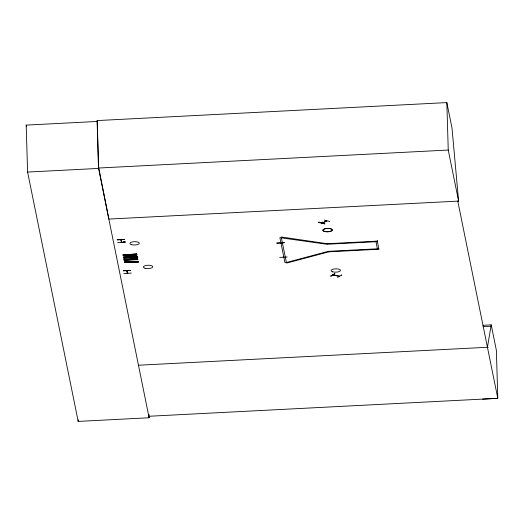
<?xml version="1.0" encoding="UTF-8"?>
<svg xmlns="http://www.w3.org/2000/svg" width="524" height="524" viewBox="0 0 524 524"><rect width="100%" height="100%" fill="white"/><g stroke="black" fill="none" stroke-linecap="round" stroke-linejoin="round"><path stroke-width="0.79" d="M124.666 239.468L117.127 239.822L124.647 239.435M123.107 254.638L123.153 254.985L136.744 254.337L136.698 254.009L123.147 254.965M123.212 255.417L136.81 254.703L136.849 255.057L123.219 255.365L123.264 255.699M123.245 255.588L136.849 255.037M123.605 257.199L137.196 256.485L123.592 257.12M123.579 256.963L123.625 257.31L137.216 256.655L137.17 256.315L123.625 257.291M123.736 258.024L123.69 257.677L123.736 258.005L137.281 257.048L123.703 257.834L137.321 257.382M124.024 259.242L137.661 258.863L124.07 259.504M124.168 260.061L137.773 259.583L124.155 260.048M124.181 260.238L124.142 259.891L137.76 259.419M124.535 261.751L138.172 261.378L124.581 262.033M136.725 254.16L123.12 254.795L136.692 254.042M137.648 258.705L124.044 259.334M137.615 258.594L137.661 258.882M137.773 259.577L137.727 259.242M138.231 261.817L124.653 262.419L138.284 262.105M333.742 275.087L332.956 275.061L339.251 276.286M487.438 347.274L491.198 324.854L483.023 325.273M127.26 273.063C129.232 274.045 124.941 266.611 127.378 273.273M280.825 243.241L280.451 243.234L280.707 242.979M318.867 222.451L319.109 221.96L318.867 222.471L324.972 223.892L319.064 222.327M120.756 239.841C121.037 238.269 122 246.765 121.044 239.769M121.24 242.199L121.575 242.186M330.985 276.083L335.026 273.816L330.677 276.115L334.666 273.744M321.952 223.093L322.483 222.851M322.614 222.955L322.614 222.242M326.387 221.194L326.714 220.892L322.018 223.041M326.917 220.984L322.312 223.113M378.826 248.736L328.718 251.317L328.823 251.834L327.998 251.422L286.399 262.511L281.336 237.575L281.978 237.09L327.173 243.712L377.287 241.138L378.931 249.254L328.823 251.834L287.218 262.924L284.938 262.589L279.875 237.647L326.531 244.197L327.173 243.712L327.277 244.23L377.391 241.656L377.372 241.066M322.64 222.936L322.299 222.196M338.753 276.194L339.349 276.292M337.508 277.412L341.504 275.034M324.159 220.028L329.766 221.58M283.628 256.957L283.333 257.219M333.094 274.962L339.486 276.214M482.597 399.137L497.8 398.319L457.779 201.131L458.605 201.085L452.016 128.111L446.834 102.593L97.091 120.579L98.505 168.42L27.595 172.069L26.2 125.105L97.117 121.457M457.786 201.164L458.611 201.124L448.243 150.041L98.499 168.034L149.111 417.766L78.2 421.407L27.595 172.069M458.605 201.085L108.854 219.078L98.604 167.117L97.222 120.546M122.95 241.964L125.203 241.852L125.243 242.389L117.703 242.612M122.95 242.016L125.21 241.898M483.069 326.642L491.237 326.223M138.519 365.221L488.263 347.229M148.875 416.266L497.8 398.319L496.379 350.379L491.198 324.854M284.329 242.71L276.816 243.169M276.81 243.077L284.309 242.651M279.705 257.395L287.231 257.015M123.251 270.731L130.784 270.45L123.264 270.816M126.86 270.882L127.155 270.626M131.282 273.096L123.782 273.58M123.232 255.529L136.81 254.723M123.684 257.71L137.275 257.094M124.129 259.924L137.72 259.308M138.153 261.26L124.548 261.843L138.166 261.371M322.398 222.87L322.411 222.183M341.412 275.067L341.772 275.139M377.365 248.815L375.911 241.138M26.2 125.105L26.527 126.71M446.834 102.593L448.243 150.041M377.267 240.549L377.287 241.138M326.17 220.65L326.183 221.135M281.322 236.986L281.336 237.575M149.019 414.523L149.111 417.766M103.673 193.553L103.687 193.946M78.148 419.789L78.2 421.407M124.679 262.57L138.264 261.993L124.666 262.576M145.01 268.242A4.703 1.67 -1.7 0 0 152.707 267.096A4.703 1.67 -1.7 0 0 146.55 265.36A4.703 1.67 -1.7 0 0 145.01 268.242M131.517 244.682A4.703 1.67 -1.7 0 0 139.214 243.536A4.703 1.67 -1.7 0 0 133.057 241.8A4.703 1.67 -1.7 0 0 131.517 244.682M332.707 271.851A4.69 1.664 -1.7 0 0 340.39 270.712A4.69 1.664 -1.7 0 0 334.247 268.976A4.69 1.664 -1.7 0 0 332.707 271.851M324.507 231.438A4.69 1.664 -1.7 0 0 332.183 230.298A4.69 1.664 -1.7 0 0 326.046 228.562A4.69 1.664 -1.7 0 0 324.507 231.438A4.69 1.664 -1.7 0 0 332.183 230.318A4.69 1.664 -1.7 0 0 326.046 228.582A4.69 1.664 -1.7 0 0 324.507 231.457"/></g></svg>
